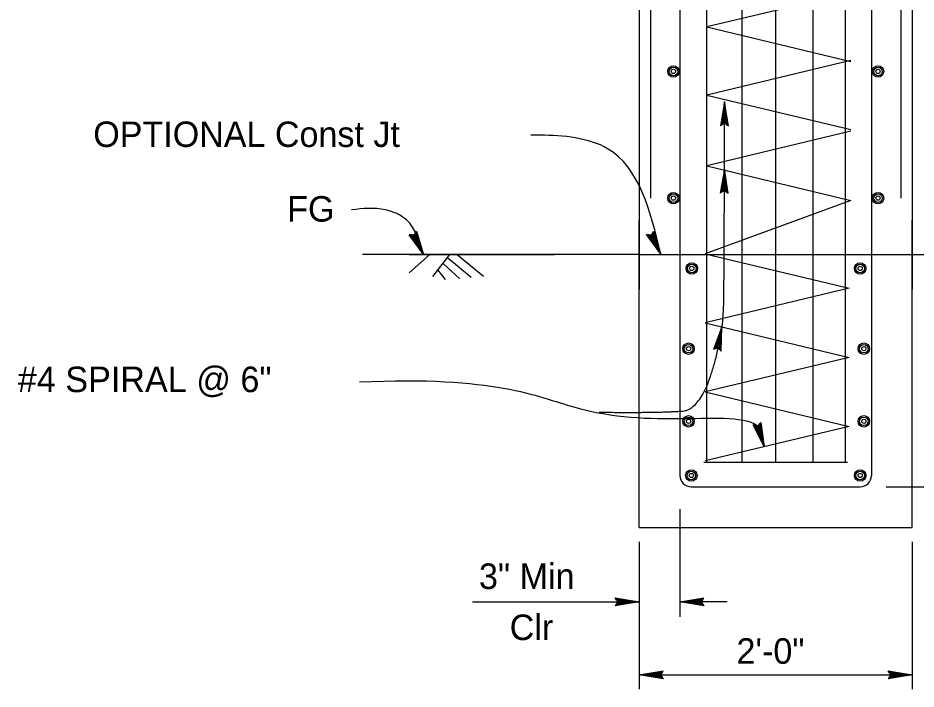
# Model space of a CAD drawing. Extents: x -893 to 867, y -474 to 712.
# Drawn here: x 352.2 to 599.1, y -142.8 to 41.7 of the extents above; entities that cross this region are included whole.
import ezdxf

# ---------------------------------------------------------------- set-up
doc = ezdxf.new("R2010")
doc.units = 0
for name, color, linetype in [('str_Concrete-A', 7, 'Continuous'), ('str_Grades-Finish-Grade-A', 7, 'Continuous'), ('str_Reinforcement-A', 7, 'Continuous'), ('str_Reinforcement-E', 7, 'Continuous'), ('str_Text-A', 7, 'Continuous')]:
    doc.layers.add(name, color=color, linetype=linetype)

msp = doc.modelspace()

# ---------------------------------------------------------------- linework, layer by layer
at = {"layer": 'str_Concrete-A'}
for p, q in [((523.01, 151.65), (523.01, -23.35)), ((598.01, 151.65), (598.01, -23.35)), ((523.01, -98.35), (523.01, -13.95)), ((598.01, -98.35), (598.01, -13.86)), ((523.01, -23.33), (598.01, -23.35)), ((523.01, -98.35), (523.01, -23.46)), ((523.01, -23.46), (523.01, -32.84)), ((598.01, -23.35), (598.01, -32.72)), ((598.01, -98.35), (598.01, -23.35)), ((598.01, -23.46), (598.01, -32.84)), ((598.01, -23.46), (598.01, -32.84)), ((523.01, -98.35), (598.01, -98.35))]:
    msp.add_line(p, q, dxfattribs=at)
at = {"layer": 'str_Grades-Finish-Grade-A'}
for p, q in [((523.01, -23.33), (446.97, -23.33)), ((465.42, -23.31), (459.72, -28.39)), ((459.72, -23.33), (499.72, -23.33)), ((470.83, -23.35), (466.13, -29.33)), ((470.37, -24.25), (476.81, -29.55)), ((473.02, -23.38), (480.23, -29.31)), ((598.01, -23.35), (706.63, -23.35)), ((469.19, -25.9), (473.59, -29.9)), ((467.63, -27.62), (469.69, -30.15))]:
    msp.add_line(p, q, dxfattribs=at)
at = {"layer": 'str_Reinforcement-A'}
for centre, radius in [((532.39, 27.02), 1.57), ((532.39, 27.02), 1.17), ((532.39, 27.02), 0.582), ((588.63, 27.02), 1.57), ((588.63, 27.02), 1.17), ((588.63, 27.02), 0.582), ((532.39, -7.81), 1.57), ((532.39, -7.81), 1.17), ((532.39, -7.81), 0.582), ((588.63, -7.81), 1.57), ((588.63, -7.81), 1.17), ((588.63, -7.81), 0.582), ((537.43, -27.14), 1.57), ((537.43, -27.14), 1.17), ((537.43, -27.14), 0.582), ((583.72, -27.14), 1.57), ((583.72, -27.14), 1.17), ((583.72, -27.14), 0.582), ((536.56, -49.2), 1.57), ((536.56, -49.2), 1.17), ((536.56, -49.2), 0.582), ((584.73, -49.2), 1.57), ((584.73, -49.2), 1.17), ((584.73, -49.2), 0.582), ((536.56, -69.17), 1.57), ((536.56, -69.17), 1.17), ((536.56, -69.17), 0.582), ((584.73, -69.17), 1.57), ((584.73, -69.17), 1.17), ((584.73, -69.17), 0.582), ((537.31, -84.05), 1.57), ((537.31, -84.05), 1.17), ((537.31, -84.05), 0.582), ((583.72, -84.05), 1.57), ((583.72, -84.05), 1.17), ((583.72, -84.05), 0.582)]:
    msp.add_circle(centre, radius, dxfattribs=at)
at = {"layer": 'str_Reinforcement-E'}
for p, q in [((541.58, -80.44), (541.58, 142.28)), ((551.32, -80.44), (551.32, 142.28)), ((560.51, -80.44), (560.51, 142.28)), ((570.84, -80.44), (570.84, 142.28)), ((579.67, -80.44), (579.67, 142.28)), ((526.13, 139.15), (526.13, -7.78)), ((594.88, 139.15), (594.88, -7.78)), ((534.18, 50.65), (534.18, -84.05)), ((586.84, 50.32), (586.84, -84.05)), ((581.11, 48.77), (541.54, 39.27)), ((541.54, 39.27), (581.11, 29.78)), ((581.11, 30.02), (541.54, 20.52)), ((541.54, 20.52), (581.11, 11.03)), ((581.11, 10.55), (541.54, 1.05)), ((541.54, 1.05), (581.11, -8.44)), ((581.11, -8.44), (541.1, -23.1)), ((541.1, -23.1), (580.67, -32.59)), ((580.67, -32.59), (541.1, -42.09)), ((541.1, -42.09), (580.67, -51.58)), ((580.67, -51.58), (541.1, -61.08)), ((541.1, -61.08), (580.67, -70.57)), ((580.67, -70.57), (541.1, -80.07)), ((540.72, -80.44), (580.2, -80.44)), ((537.31, -87.18), (583.72, -87.18))]:
    msp.add_line(p, q, dxfattribs=at)
for centre, start, end in [((537.31, -84.05), 180, 270), ((583.72, -84.05), 270, 0)]:
    msp.add_arc(centre, 3.13, start, end, dxfattribs=at)
at = {"layer": 'str_Text-A'}
for p, q in [((546.46, 18.69), (545.36, 12.09)), ((546.46, 18.69), (545.64, 12.26)), ((545.91, 12.43), (546.46, 18.69)), ((546.19, 12.6), (546.46, 18.69)), ((546.46, 12.77), (546.46, 18.69)), ((547.56, 12.09), (546.46, 18.69)), ((546.46, 18.69), (547.01, 12.43)), ((547.29, 12.26), (546.46, 18.69)), ((546.46, 18.69), (546.74, 12.6)), ((545.91, 12.43), (545.36, 12.09)), ((546.46, 12.77), (545.91, 12.43)), ((547.01, 12.43), (546.46, 12.77)), ((547.01, 12.43), (547.56, 12.09)), ((546.41, 0.14), (545.26, -6.45)), ((546.41, 0.14), (545.54, -6.28)), ((545.82, -6.11), (546.41, 0.14)), ((546.09, -5.95), (546.41, 0.14)), ((546.37, -5.78), (546.41, 0.14)), ((547.47, -6.46), (546.41, 0.14)), ((546.41, 0.14), (546.92, -6.12)), ((547.19, -6.29), (546.41, 0.14)), ((546.41, 0.14), (546.64, -5.95)), ((545.82, -6.11), (545.26, -6.45)), ((546.37, -5.78), (545.82, -6.11)), ((546.92, -6.12), (546.37, -5.78)), ((546.92, -6.12), (547.47, -6.46)), ((461.41, -17.46), (461.76, -16.91)), ((461.59, -17.19), (463.66, -23.33)), ((461.76, -16.91), (463.66, -23.33)), ((526.6, -17.4), (526.94, -16.85)), ((526.77, -17.13), (528.93, -23.24)), ((526.94, -16.85), (528.93, -23.24)), ((460.42, -17.94), (459.78, -17.88)), ((463.66, -23.33), (459.78, -17.88)), ((463.66, -23.33), (460.1, -17.91)), ((460.42, -17.94), (463.66, -23.33)), ((461.07, -18.01), (460.42, -17.94)), ((460.75, -17.97), (463.66, -23.33)), ((461.41, -17.46), (461.07, -18.01)), ((461.07, -18.01), (463.66, -23.33)), ((463.66, -23.33), (461.24, -17.73)), ((463.66, -23.33), (461.41, -17.46)), ((525.62, -17.9), (524.98, -17.85)), ((528.93, -23.24), (524.98, -17.85)), ((528.93, -23.24), (525.3, -17.87)), ((525.62, -17.9), (528.93, -23.24)), ((526.27, -17.96), (525.62, -17.9)), ((525.94, -17.93), (528.93, -23.24)), ((526.6, -17.4), (526.27, -17.96)), ((526.27, -17.96), (528.93, -23.24)), ((528.93, -23.24), (526.44, -17.68)), ((528.93, -23.24), (526.6, -17.4)), ((545.74, -43.21), (543.4, -49.47)), ((545.74, -43.21), (543.7, -49.36)), ((544, -49.24), (545.74, -43.21)), ((544.31, -49.13), (545.74, -43.21)), ((544.61, -49.02), (545.74, -43.21)), ((545.74, -43.21), (544.85, -49.23)), ((545.74, -43.21), (545.08, -49.45)), ((545.32, -49.67), (545.74, -43.21)), ((545.56, -49.89), (545.74, -43.21)), ((544, -49.24), (543.4, -49.47)), ((544.61, -49.02), (544, -49.24)), ((545.08, -49.45), (544.61, -49.02)), ((545.08, -49.45), (545.56, -49.89)), ((554.93, -70.31), (554.31, -70.15)), ((557.32, -76.12), (554.31, -70.15)), ((557.32, -76.12), (554.62, -70.23)), ((554.93, -70.31), (557.32, -76.12)), ((555.56, -70.47), (554.93, -70.31)), ((555.25, -70.39), (557.32, -76.12)), ((555.98, -69.98), (555.56, -70.47)), ((555.56, -70.47), (557.32, -76.12)), ((557.32, -76.12), (555.77, -70.22)), ((555.98, -69.98), (556.41, -69.49)), ((557.32, -76.12), (555.98, -69.98)), ((556.2, -69.73), (557.32, -76.12)), ((556.41, -69.49), (557.32, -76.12)), ((590.82, -87.18), (627.48, -87.18)), ((534.18, -93.28), (534.18, -122.91)), ((523.01, -102.33), (523.01, -142.77)), ((598.01, -102.33), (598.01, -142.77)), ((516.75, -118.22), (516.41, -117.67)), ((516.41, -117.67), (523.01, -118.77)), ((516.58, -117.94), (523.01, -118.77)), ((523.01, -118.77), (516.75, -118.22)), ((516.75, -118.22), (517.09, -118.77)), ((534.18, -118.77), (540.77, -117.67)), ((534.18, -118.77), (540.61, -117.94)), ((540.44, -118.22), (534.18, -118.77)), ((540.1, -118.77), (540.44, -118.22)), ((540.44, -118.22), (540.77, -117.67)), ((477.2, -118.77), (523.01, -118.77)), ((523.01, -118.77), (516.41, -119.87)), ((516.75, -119.32), (516.41, -119.87)), ((523.01, -118.77), (516.58, -119.59)), ((516.75, -119.32), (523.01, -118.77)), ((517.09, -118.77), (516.75, -119.32)), ((523.01, -118.77), (516.92, -118.49)), ((516.92, -119.04), (523.01, -118.77)), ((517.09, -118.77), (523.01, -118.77)), ((540.27, -118.49), (534.18, -118.77)), ((547.14, -118.77), (534.18, -118.77)), ((540.1, -118.77), (534.18, -118.77)), ((540.77, -119.87), (534.18, -118.77)), ((534.18, -118.77), (540.44, -119.32)), ((540.61, -119.59), (534.18, -118.77)), ((534.18, -118.77), (540.27, -119.04)), ((540.44, -119.32), (540.1, -118.77)), ((540.44, -119.32), (540.77, -119.87)), ((523.01, -138.86), (529.6, -137.76)), ((523.01, -138.86), (529.43, -138.04)), ((529.26, -138.31), (529.6, -137.76)), ((591.75, -138.31), (591.41, -137.76)), ((591.41, -137.76), (598.01, -138.86)), ((591.58, -138.04), (598.01, -138.86)), ((529.26, -138.31), (523.01, -138.86)), ((529.09, -138.59), (523.01, -138.86)), ((523.01, -138.86), (598.01, -138.86)), ((528.92, -138.86), (523.01, -138.86)), ((529.6, -139.96), (523.01, -138.86)), ((523.01, -138.86), (529.26, -139.41)), ((529.43, -139.69), (523.01, -138.86)), ((523.01, -138.86), (529.09, -139.14)), ((528.92, -138.86), (529.26, -138.31)), ((529.26, -139.41), (528.92, -138.86)), ((529.26, -139.41), (529.6, -139.96)), ((598.01, -138.86), (591.41, -139.97)), ((591.75, -139.41), (591.41, -139.97)), ((598.01, -138.86), (591.58, -139.69)), ((598.01, -138.86), (591.75, -138.31)), ((591.75, -138.31), (592.09, -138.86)), ((591.75, -139.41), (598.01, -138.86)), ((592.09, -138.86), (591.75, -139.41)), ((598.01, -138.86), (591.92, -138.59)), ((591.92, -139.14), (598.01, -138.86)), ((592.09, -138.86), (598.01, -138.86))]:
    msp.add_line(p, q, dxfattribs=at)
for points, degree in [([(545.46, -45.31), (546.03, -42.37), (546.37, -32.05), (546.46, 18.71)], 2), ([(511.96, -66.66), (528.18, -66.85), (541.63, -65.84), (545.46, -45.31)], 2), ([(446.08, -58.32), (483.42, -56.63), (505.96, -68.02), (535.71, -68.78), (552.8, -67.79), (555.65, -70.56)], 3)]:
    msp.add_open_spline(points, degree=degree, dxfattribs=at)
for points in [[(528.93, -23.24), (514.31, 5.78), (495.74, 9.5), (493.19, 9.5)], [(463.66, -23.33), (459.02, -13.81), (453.22, -11.02), (443.94, -11.02)]]:
    msp.add_spline(points, degree=3, dxfattribs=at)

# ---------------------------------------------------------------- texts
for s, height, p in [('OPTIONAL Const Jt', 7, (372.93, 6.25)), ('FG', 7, (426.23, -14.27)), ('#4 SPIRAL @ 6"', 7.02, (352.19, -61.15)), ('3" Min', 7.02, (478.94, -115.26)), ('Clr', 7.02, (487.38, -129.3)), ('2\'-0"', 7.02, (549.72, -135.82))]:
    msp.add_text(s, height=height, dxfattribs=at).set_placement(p)

doc.saveas('drawing.dxf')
